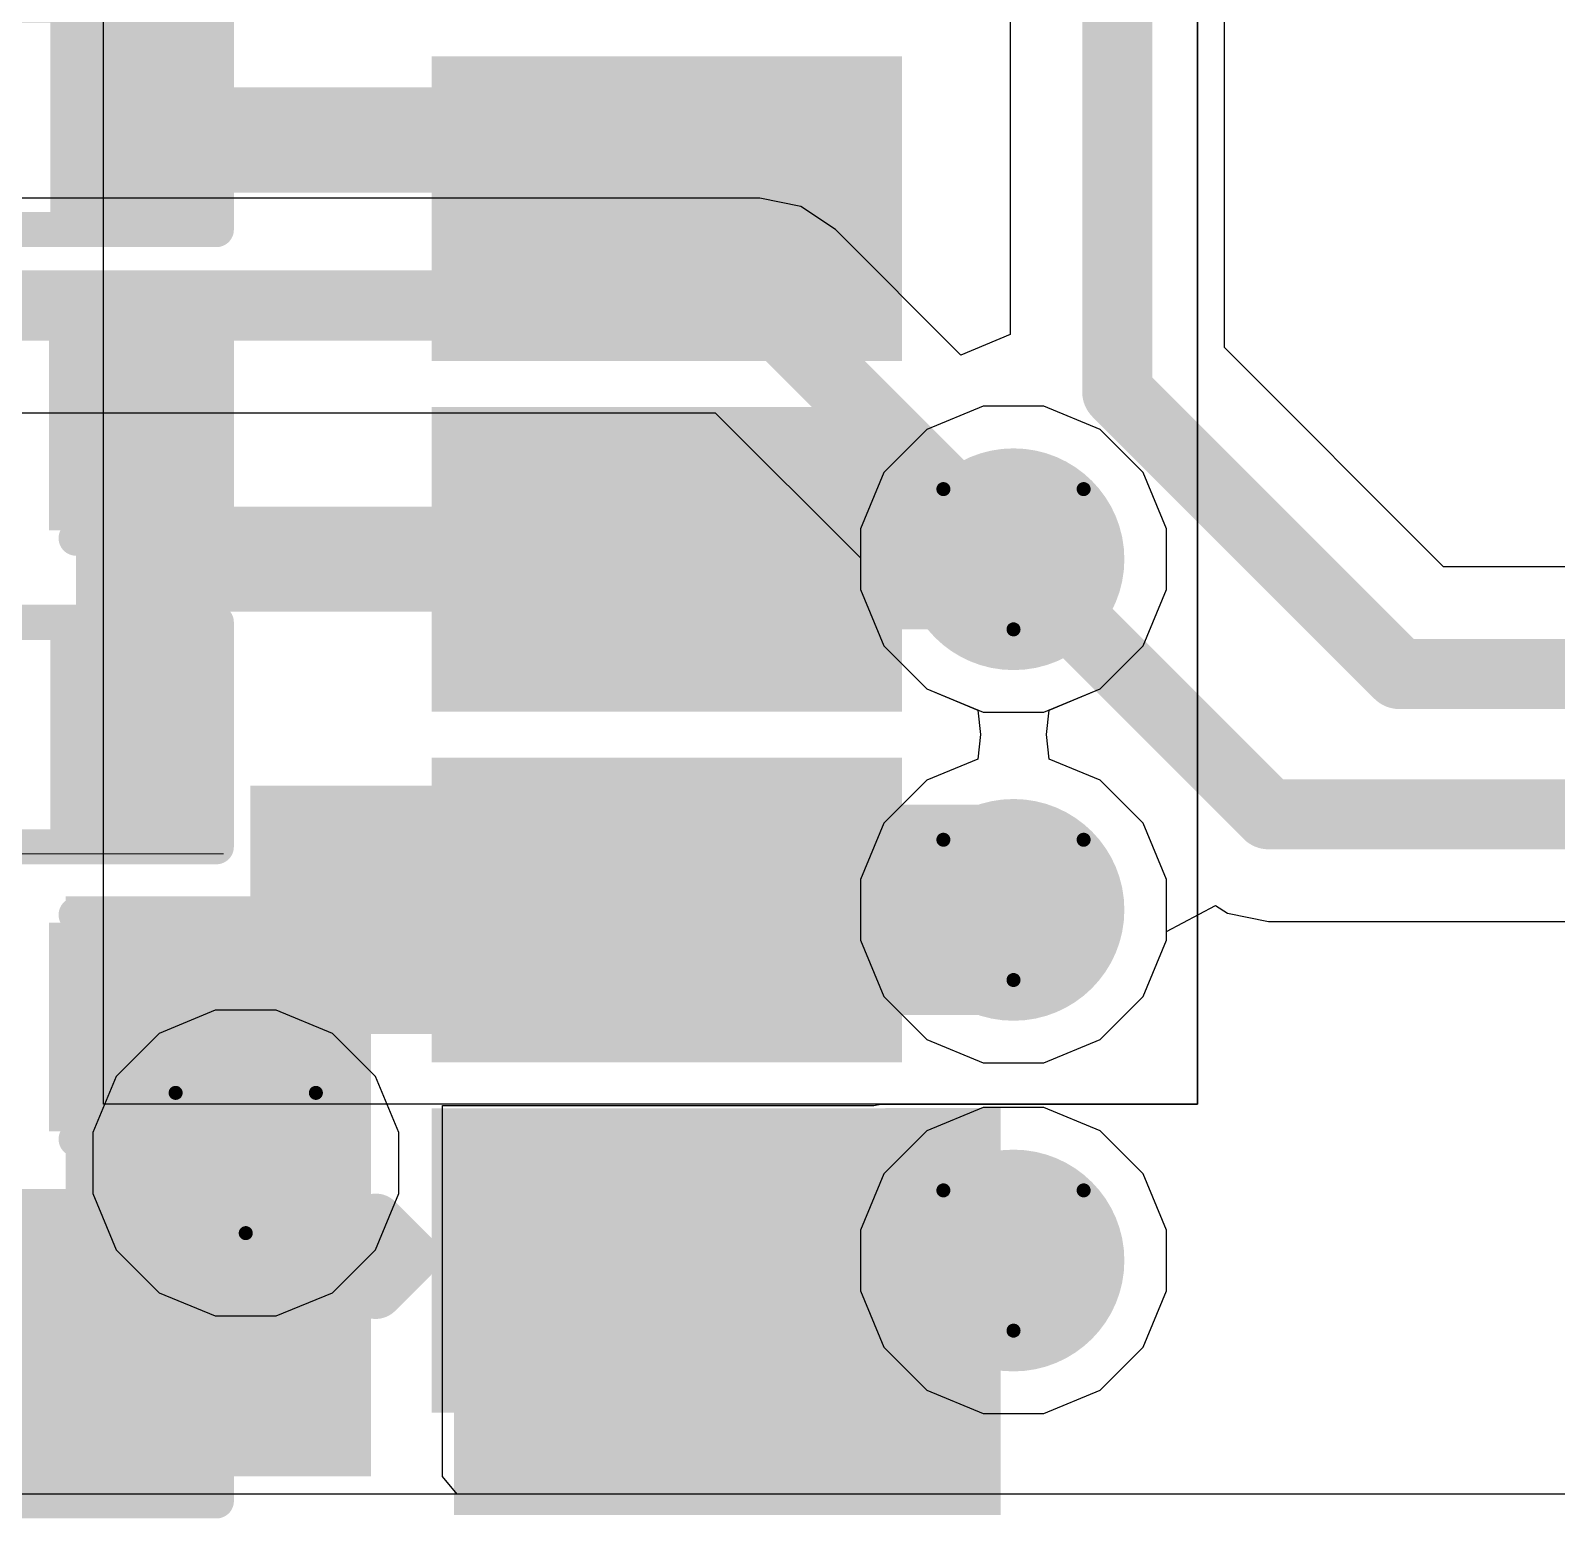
# Model space of a CAD drawing. Header units: inches. Extents: x -6 to 385, y -2 to 98.
# Drawn here: x 31.42 to 36.94, y 6.75 to 12.13 of the extents above; entities that cross this region are included whole.
import ezdxf

# ---------------------------------------------------------------- set-up
doc = ezdxf.new("R2010")
doc.units = ezdxf.units.IN
for name, color, linetype in [('Bottom Layer', 5, 'Continuous'), ('Bottom Overlay', 54, 'Continuous'), ('Bottom Paste', 16, 'Continuous'), ('Bottom Solder', 6, 'Continuous'), ('Drill Drawing', 1, 'Continuous'), ('Layer 1', 16, 'Continuous'), ('Layer 2', 76, 'Continuous'), ('Top Layer', 1, 'Continuous'), ('Top Solder', 216, 'Continuous'), ('Via Holes', 16, 'Continuous')]:
    doc.layers.add(name, color=color, linetype=linetype)

# ---------------------------------------------------------------- blocks, each defined once
blk = doc.blocks.new('38_SMD_M______B_9')
at = {"layer": 'Bottom Layer'}
for points in [[(-9.5, -4.62), (-8, -4.62), (-8, -5.52), (-9.5, -5.52)], [(-9.5, -5.89), (-8, -5.89), (-8, -6.79), (-9.5, -6.79)], [(-9.5, -7.16), (-8, -7.16), (-8, -8.06), (-9.5, -8.06)], [(-9.5, -8.43), (-8, -8.43), (-8, -9.33), (-9.5, -9.33)]]:
    blk.add_hatch(color=5, dxfattribs=at).paths.add_polyline_path(points)
at = {"layer": 'Bottom Overlay'}
for points in [[(-7.9586, -9.4056), (-7.5406, -9.4056), (-7.5406, -8.3276), (-7.9586, -8.3276)], [(-9.5206, -9.8016), (-7.5406, -9.8016), (-7.5406, -9.3616), (-9.5206, -9.3616)]]:
    blk.add_hatch(color=54, dxfattribs=at).paths.add_polyline_path(points)
at = {"layer": 'Bottom Paste'}
for points in [[(-9.5, -4.62), (-8, -4.62), (-8, -5.52), (-9.5, -5.52)], [(-9.5, -5.89), (-8, -5.89), (-8, -6.79), (-9.5, -6.79)], [(-9.5, -7.16), (-8, -7.16), (-8, -8.06), (-9.5, -8.06)], [(-9.5, -8.43), (-8, -8.43), (-8, -9.33), (-9.5, -9.33)]]:
    blk.add_hatch(color=16, dxfattribs=at).paths.add_polyline_path(points)
at = {"layer": 'Bottom Solder'}
for points in [[(-9.6016, -4.5184), (-7.8984, -4.5184), (-7.8984, -5.6216), (-9.6016, -5.6216)], [(-9.6016, -5.7884), (-7.8984, -5.7884), (-7.8984, -6.8916), (-9.6016, -6.8916)], [(-9.6016, -7.0584), (-7.8984, -7.0584), (-7.8984, -8.1616), (-9.6016, -8.1616)], [(-9.6016, -8.3284), (-7.8984, -8.3284), (-7.8984, -9.4316), (-9.6016, -9.4316)]]:
    blk.add_hatch(color=6, dxfattribs=at).paths.add_polyline_path(points)
at = {"layer": 'Bottom Overlay'}
for points in [[(-9.8044, -8.7376, 0.2, 0.2, 0), (-9.8044, -8.9916, 0.2, 0.2, 0)], [(-9.8044, -8.7376, 0.2, 0.2, 0), (-9.6774, -8.8646, 0.2, 0.2, 0)], [(-9.8044, -8.9916, 0.2, 0.2, 0), (-9.6774, -8.8646, 0.2, 0.2, 0)]]:
    blk.add_lwpolyline(points, format="xyseb", dxfattribs=at)
for points in [[(-9.8544, -8.7376, 0.1, 0.1, 1), (-9.7544, -8.7376, 0.1, 0.1, 1)], [(-9.8544, -8.7376, 0.1, 0.1, 1), (-9.7544, -8.7376, 0.1, 0.1, 1)], [(-9.7274, -8.8646, 0.1, 0.1, 1), (-9.6274, -8.8646, 0.1, 0.1, 1)], [(-9.7274, -8.8646, 0.1, 0.1, 1), (-9.6274, -8.8646, 0.1, 0.1, 1)], [(-9.8544, -8.9916, 0.1, 0.1, 1), (-9.7544, -8.9916, 0.1, 0.1, 1)], [(-9.8544, -8.9916, 0.1, 0.1, 1), (-9.7544, -8.9916, 0.1, 0.1, 1)]]:
    blk.add_lwpolyline(points, format="xyseb", close=True, dxfattribs=at)
blk = doc.blocks.new('R___0402_B_29')
at = {"layer": 'Bottom Layer'}
for points in [[(-0.2413, 0.3175), (-0.2413, -0.3175), (-0.6985, -0.3175), (-0.6985, 0.3175)], [(0.6985, 0.3175), (0.6985, -0.3175), (0.2413, -0.3175), (0.2413, 0.3175)]]:
    blk.add_hatch(color=5, dxfattribs=at).paths.add_polyline_path(points)
at = {"layer": 'Bottom Paste'}
for points in [[(-0.2413, 0.3175), (-0.2413, -0.3175), (-0.6985, -0.3175), (-0.6985, 0.3175)], [(0.6985, 0.3175), (0.6985, -0.3175), (0.2413, -0.3175), (0.2413, 0.3175)]]:
    blk.add_hatch(color=16, dxfattribs=at).paths.add_polyline_path(points)
at = {"layer": 'Bottom Solder'}
for points in [[(-0.1863, 0.3725), (-0.1863, -0.3725), (-0.7535, -0.3725), (-0.7535, 0.3725)], [(0.7535, 0.3725), (0.7535, -0.3725), (0.1863, -0.3725), (0.1863, 0.3725)]]:
    blk.add_hatch(color=6, dxfattribs=at).paths.add_polyline_path(points)
at = {"layer": 'Bottom Overlay'}
for points in [[(-0.7874, 0.4064, 0.127, 0.127, 0), (-0.7874, -0.4064, 0.127, 0.127, 0)], [(0.7874, 0.4064, 0.127, 0.127, 0), (-0.7874, 0.4064, 0.127, 0.127, 0)], [(0.7874, 0.4064, 0.127, 0.127, 0), (0.7874, -0.4064, 0.127, 0.127, 0)], [(0.8128, 0.4318, 0.00323, 0.00323, 0), (-0.8128, 0.4318, 0.00323, 0.00323, 0)], [(0.7874, -0.4064, 0.127, 0.127, 0), (-0.7874, -0.4064, 0.127, 0.127, 0)]]:
    blk.add_lwpolyline(points, format="xyseb", dxfattribs=at)
for points in [[(-0.8191, 0.4064, 0.0635, 0.0635, 1), (-0.7556, 0.4064, 0.0635, 0.0635, 1)], [(-0.8191, 0.4064, 0.0635, 0.0635, 1), (-0.7556, 0.4064, 0.0635, 0.0635, 1)], [(0.7556, 0.4064, 0.0635, 0.0635, 1), (0.8191, 0.4064, 0.0635, 0.0635, 1)], [(0.7556, 0.4064, 0.0635, 0.0635, 1), (0.8191, 0.4064, 0.0635, 0.0635, 1)], [(-0.8136, 0.4318, 0.00161, 0.00161, 1), (-0.812, 0.4318, 0.00161, 0.00161, 1)], [(0.812, 0.4318, 0.00161, 0.00161, 1), (0.8136, 0.4318, 0.00161, 0.00161, 1)], [(-0.8191, -0.4064, 0.0635, 0.0635, 1), (-0.7556, -0.4064, 0.0635, 0.0635, 1)], [(-0.8191, -0.4064, 0.0635, 0.0635, 1), (-0.7556, -0.4064, 0.0635, 0.0635, 1)], [(0.7556, -0.4064, 0.0635, 0.0635, 1), (0.8191, -0.4064, 0.0635, 0.0635, 1)], [(0.7556, -0.4064, 0.0635, 0.0635, 1), (0.8191, -0.4064, 0.0635, 0.0635, 1)]]:
    blk.add_lwpolyline(points, format="xyseb", close=True, dxfattribs=at)
blk = doc.blocks.new('R___0402_B_36')
at = {"layer": 'Bottom Layer'}
for points in [[(-0.2413, 0.3175), (-0.2413, -0.3175), (-0.6985, -0.3175), (-0.6985, 0.3175)], [(0.6985, 0.3175), (0.6985, -0.3175), (0.2413, -0.3175), (0.2413, 0.3175)]]:
    blk.add_hatch(color=5, dxfattribs=at).paths.add_polyline_path(points)
at = {"layer": 'Bottom Paste'}
for points in [[(-0.2413, 0.3175), (-0.2413, -0.3175), (-0.6985, -0.3175), (-0.6985, 0.3175)], [(0.6985, 0.3175), (0.6985, -0.3175), (0.2413, -0.3175), (0.2413, 0.3175)]]:
    blk.add_hatch(color=16, dxfattribs=at).paths.add_polyline_path(points)
at = {"layer": 'Bottom Solder'}
for points in [[(-0.1863, 0.3725), (-0.1863, -0.3725), (-0.7535, -0.3725), (-0.7535, 0.3725)], [(0.7535, 0.3725), (0.7535, -0.3725), (0.1863, -0.3725), (0.1863, 0.3725)]]:
    blk.add_hatch(color=6, dxfattribs=at).paths.add_polyline_path(points)
at = {"layer": 'Bottom Overlay'}
for points in [[(-0.7874, -0.4064, 0.127, 0.127, 0), (-0.7874, 0.4064, 0.127, 0.127, 0)], [(-0.7874, 0.4064, 0.127, 0.127, 0), (0.7874, 0.4064, 0.127, 0.127, 0)], [(0.7874, -0.4064, 0.127, 0.127, 0), (0.7874, 0.4064, 0.127, 0.127, 0)], [(-0.8128, 0.4318, 0.00323, 0.00323, 0), (0.8128, 0.4318, 0.00323, 0.00323, 0)], [(-0.7874, -0.4064, 0.127, 0.127, 0), (0.7874, -0.4064, 0.127, 0.127, 0)]]:
    blk.add_lwpolyline(points, format="xyseb", dxfattribs=at)
for points in [[(-0.8191, 0.4064, 0.0635, 0.0635, 1), (-0.7556, 0.4064, 0.0635, 0.0635, 1)], [(-0.8191, 0.4064, 0.0635, 0.0635, 1), (-0.7556, 0.4064, 0.0635, 0.0635, 1)], [(0.7556, 0.4064, 0.0635, 0.0635, 1), (0.8191, 0.4064, 0.0635, 0.0635, 1)], [(0.7556, 0.4064, 0.0635, 0.0635, 1), (0.8191, 0.4064, 0.0635, 0.0635, 1)], [(-0.8136, 0.4318, 0.00161, 0.00161, 1), (-0.812, 0.4318, 0.00161, 0.00161, 1)], [(0.812, 0.4318, 0.00161, 0.00161, 1), (0.8136, 0.4318, 0.00161, 0.00161, 1)], [(-0.8191, -0.4064, 0.0635, 0.0635, 1), (-0.7556, -0.4064, 0.0635, 0.0635, 1)], [(-0.8191, -0.4064, 0.0635, 0.0635, 1), (-0.7556, -0.4064, 0.0635, 0.0635, 1)], [(0.7556, -0.4064, 0.0635, 0.0635, 1), (0.8191, -0.4064, 0.0635, 0.0635, 1)], [(0.7556, -0.4064, 0.0635, 0.0635, 1), (0.8191, -0.4064, 0.0635, 0.0635, 1)]]:
    blk.add_lwpolyline(points, format="xyseb", close=True, dxfattribs=at)
blk = doc.blocks.new('C___0603_B_82')
at = {"layer": 'Bottom Layer'}
for points in [[(-1.143, -0.4445), (-1.143, 0.4445), (-0.381, 0.4445), (-0.381, -0.4445)], [(0.381, -0.4445), (0.381, 0.4445), (1.143, 0.4445), (1.143, -0.4445)]]:
    blk.add_hatch(color=5, dxfattribs=at).paths.add_polyline_path(points)
at = {"layer": 'Bottom Paste'}
for points in [[(-1.143, -0.4445), (-1.143, 0.4445), (-0.381, 0.4445), (-0.381, -0.4445)], [(0.381, -0.4445), (0.381, 0.4445), (1.143, 0.4445), (1.143, -0.4445)]]:
    blk.add_hatch(color=16, dxfattribs=at).paths.add_polyline_path(points)
at = {"layer": 'Bottom Solder'}
for points in [[(-1.203, -0.5045), (-1.203, 0.5045), (-0.321, 0.5045), (-0.321, -0.5045)], [(0.321, -0.5045), (0.321, 0.5045), (1.203, 0.5045), (1.203, -0.5045)]]:
    blk.add_hatch(color=6, dxfattribs=at).paths.add_polyline_path(points)
at = {"layer": 'Bottom Overlay'}
for points in [[(-1.2446, 0.5334, 0.127, 0.127, 0), (-0.4572, 0.5334, 0.127, 0.127, 0)], [(-1.2446, -0.5334, 0.127, 0.127, 0), (-1.2446, 0.5334, 0.127, 0.127, 0)], [(0.4572, 0.5334, 0.127, 0.127, 0), (1.2446, 0.5334, 0.127, 0.127, 0)], [(1.2446, -0.5334, 0.127, 0.127, 0), (1.2446, 0.5334, 0.127, 0.127, 0)], [(-1.2446, -0.5334, 0.127, 0.127, 0), (-0.4572, -0.5334, 0.127, 0.127, 0)], [(0.4572, -0.5334, 0.127, 0.127, 0), (1.2446, -0.5334, 0.127, 0.127, 0)]]:
    blk.add_lwpolyline(points, format="xyseb", dxfattribs=at)
for points in [[(-1.2764, 0.5334, 0.0635, 0.0635, 1), (-1.2128, 0.5334, 0.0635, 0.0635, 1)], [(-1.2764, 0.5334, 0.0635, 0.0635, 1), (-1.2128, 0.5334, 0.0635, 0.0635, 1)], [(-0.4889, 0.5334, 0.0635, 0.0635, 1), (-0.4254, 0.5334, 0.0635, 0.0635, 1)], [(0.4255, 0.5334, 0.0635, 0.0635, 1), (0.489, 0.5334, 0.0635, 0.0635, 1)], [(1.2128, 0.5334, 0.0635, 0.0635, 1), (1.2764, 0.5334, 0.0635, 0.0635, 1)], [(1.2128, 0.5334, 0.0635, 0.0635, 1), (1.2764, 0.5334, 0.0635, 0.0635, 1)], [(-1.2764, -0.5334, 0.0635, 0.0635, 1), (-1.2128, -0.5334, 0.0635, 0.0635, 1)], [(-1.2764, -0.5334, 0.0635, 0.0635, 1), (-1.2128, -0.5334, 0.0635, 0.0635, 1)], [(-0.4889, -0.5334, 0.0635, 0.0635, 1), (-0.4254, -0.5334, 0.0635, 0.0635, 1)], [(0.4255, -0.5334, 0.0635, 0.0635, 1), (0.489, -0.5334, 0.0635, 0.0635, 1)], [(1.2128, -0.5334, 0.0635, 0.0635, 1), (1.2764, -0.5334, 0.0635, 0.0635, 1)], [(1.2128, -0.5334, 0.0635, 0.0635, 1), (1.2764, -0.5334, 0.0635, 0.0635, 1)]]:
    blk.add_lwpolyline(points, format="xyseb", close=True, dxfattribs=at)
blk = doc.blocks.new('C___0402_B_83')
at = {"layer": 'Bottom Layer'}
for points in [[(-0.2413, 0.3175), (-0.2413, -0.3175), (-0.6985, -0.3175), (-0.6985, 0.3175)], [(0.6985, 0.3175), (0.6985, -0.3175), (0.2413, -0.3175), (0.2413, 0.3175)]]:
    blk.add_hatch(color=5, dxfattribs=at).paths.add_polyline_path(points)
at = {"layer": 'Bottom Paste'}
for points in [[(-0.2413, 0.3175), (-0.2413, -0.3175), (-0.6985, -0.3175), (-0.6985, 0.3175)], [(0.6985, 0.3175), (0.6985, -0.3175), (0.2413, -0.3175), (0.2413, 0.3175)]]:
    blk.add_hatch(color=16, dxfattribs=at).paths.add_polyline_path(points)
at = {"layer": 'Bottom Solder'}
for points in [[(-0.1813, 0.3775), (-0.1813, -0.3775), (-0.7585, -0.3775), (-0.7585, 0.3775)], [(0.7585, 0.3775), (0.7585, -0.3775), (0.1813, -0.3775), (0.1813, 0.3775)]]:
    blk.add_hatch(color=6, dxfattribs=at).paths.add_polyline_path(points)
at = {"layer": 'Bottom Overlay'}
for points in [[(-0.7874, -0.4064, 0.127, 0.127, 0), (-0.7874, 0.4064, 0.127, 0.127, 0)], [(-0.7874, 0.4064, 0.127, 0.127, 0), (-0.2794, 0.4064, 0.127, 0.127, 0)], [(0.2794, 0.4064, 0.127, 0.127, 0), (0.7874, 0.4064, 0.127, 0.127, 0)], [(0.7874, -0.4064, 0.127, 0.127, 0), (0.7874, 0.4064, 0.127, 0.127, 0)], [(-0.7874, -0.4064, 0.127, 0.127, 0), (-0.2794, -0.4064, 0.127, 0.127, 0)], [(0.2794, -0.4064, 0.127, 0.127, 0), (0.7874, -0.4064, 0.127, 0.127, 0)]]:
    blk.add_lwpolyline(points, format="xyseb", dxfattribs=at)
for points in [[(-0.8191, 0.4064, 0.0635, 0.0635, 1), (-0.7556, 0.4064, 0.0635, 0.0635, 1)], [(-0.8191, 0.4064, 0.0635, 0.0635, 1), (-0.7556, 0.4064, 0.0635, 0.0635, 1)], [(-0.3111, 0.4064, 0.0635, 0.0635, 1), (-0.2477, 0.4064, 0.0635, 0.0635, 1)], [(0.2477, 0.4064, 0.0635, 0.0635, 1), (0.3111, 0.4064, 0.0635, 0.0635, 1)], [(0.7556, 0.4064, 0.0635, 0.0635, 1), (0.8191, 0.4064, 0.0635, 0.0635, 1)], [(0.7556, 0.4064, 0.0635, 0.0635, 1), (0.8191, 0.4064, 0.0635, 0.0635, 1)], [(-0.8192, -0.4064, 0.0635, 0.0635, 1), (-0.7557, -0.4064, 0.0635, 0.0635, 1)], [(-0.8192, -0.4064, 0.0635, 0.0635, 1), (-0.7557, -0.4064, 0.0635, 0.0635, 1)], [(-0.3111, -0.4064, 0.0635, 0.0635, 1), (-0.2477, -0.4064, 0.0635, 0.0635, 1)], [(0.2477, -0.4064, 0.0635, 0.0635, 1), (0.3112, -0.4064, 0.0635, 0.0635, 1)], [(0.7556, -0.4064, 0.0635, 0.0635, 1), (0.8191, -0.4064, 0.0635, 0.0635, 1)], [(0.7556, -0.4064, 0.0635, 0.0635, 1), (0.8191, -0.4064, 0.0635, 0.0635, 1)]]:
    blk.add_lwpolyline(points, format="xyseb", close=True, dxfattribs=at)
blk = doc.blocks.new('C___0402_B_84')
at = {"layer": 'Bottom Layer'}
for points in [[(-0.2413, 0.3175), (-0.2413, -0.3175), (-0.6985, -0.3175), (-0.6985, 0.3175)], [(0.6985, 0.3175), (0.6985, -0.3175), (0.2413, -0.3175), (0.2413, 0.3175)]]:
    blk.add_hatch(color=5, dxfattribs=at).paths.add_polyline_path(points)
at = {"layer": 'Bottom Paste'}
for points in [[(-0.2413, 0.3175), (-0.2413, -0.3175), (-0.6985, -0.3175), (-0.6985, 0.3175)], [(0.6985, 0.3175), (0.6985, -0.3175), (0.2413, -0.3175), (0.2413, 0.3175)]]:
    blk.add_hatch(color=16, dxfattribs=at).paths.add_polyline_path(points)
at = {"layer": 'Bottom Solder'}
for points in [[(-0.1813, 0.3775), (-0.1813, -0.3775), (-0.7585, -0.3775), (-0.7585, 0.3775)], [(0.7585, 0.3775), (0.7585, -0.3775), (0.1813, -0.3775), (0.1813, 0.3775)]]:
    blk.add_hatch(color=6, dxfattribs=at).paths.add_polyline_path(points)
at = {"layer": 'Bottom Overlay'}
for points in [[(-0.7874, 0.4064, 0.127, 0.127, 0), (-0.7874, -0.4064, 0.127, 0.127, 0)], [(-0.2794, 0.4064, 0.127, 0.127, 0), (-0.7874, 0.4064, 0.127, 0.127, 0)], [(0.7874, 0.4064, 0.127, 0.127, 0), (0.2794, 0.4064, 0.127, 0.127, 0)], [(0.7874, 0.4064, 0.127, 0.127, 0), (0.7874, -0.4064, 0.127, 0.127, 0)], [(-0.2794, -0.4064, 0.127, 0.127, 0), (-0.7874, -0.4064, 0.127, 0.127, 0)], [(0.7874, -0.4064, 0.127, 0.127, 0), (0.2794, -0.4064, 0.127, 0.127, 0)]]:
    blk.add_lwpolyline(points, format="xyseb", dxfattribs=at)
for points in [[(-0.8191, 0.4064, 0.0635, 0.0635, 1), (-0.7556, 0.4064, 0.0635, 0.0635, 1)], [(-0.8191, 0.4064, 0.0635, 0.0635, 1), (-0.7556, 0.4064, 0.0635, 0.0635, 1)], [(-0.3112, 0.4064, 0.0635, 0.0635, 1), (-0.2477, 0.4064, 0.0635, 0.0635, 1)], [(0.2477, 0.4064, 0.0635, 0.0635, 1), (0.3111, 0.4064, 0.0635, 0.0635, 1)], [(0.7557, 0.4064, 0.0635, 0.0635, 1), (0.8192, 0.4064, 0.0635, 0.0635, 1)], [(0.7557, 0.4064, 0.0635, 0.0635, 1), (0.8192, 0.4064, 0.0635, 0.0635, 1)], [(-0.8191, -0.4064, 0.0635, 0.0635, 1), (-0.7556, -0.4064, 0.0635, 0.0635, 1)], [(-0.8191, -0.4064, 0.0635, 0.0635, 1), (-0.7556, -0.4064, 0.0635, 0.0635, 1)], [(-0.3111, -0.4064, 0.0635, 0.0635, 1), (-0.2477, -0.4064, 0.0635, 0.0635, 1)], [(0.2477, -0.4064, 0.0635, 0.0635, 1), (0.3111, -0.4064, 0.0635, 0.0635, 1)], [(0.7556, -0.4064, 0.0635, 0.0635, 1), (0.8191, -0.4064, 0.0635, 0.0635, 1)], [(0.7556, -0.4064, 0.0635, 0.0635, 1), (0.8191, -0.4064, 0.0635, 0.0635, 1)]]:
    blk.add_lwpolyline(points, format="xyseb", close=True, dxfattribs=at)

msp = doc.modelspace()

# ---------------------------------------------------------------- hatches: boundary and pattern name
at = {"layer": 'Bottom Layer'}
h = msp.add_hatch(color=5, dxfattribs=at)
edge = h.paths.add_edge_path()
edge.add_arc((34.9758, 10.22), 0.3, 0, 360)
for points in [[(32.2111, 8.5), (34.47, 8.5), (34.47, 9.4), (32.2111, 9.4)], [(31.5423, 8.5), (34.47, 8.5), (34.47, 8.9994), (31.5423, 8.9994)], [(31.5423, 6.8981), (32.6491, 6.8981), (32.6491, 8.9994), (31.5423, 8.9994)]]:
    msp.add_hatch(color=5, dxfattribs=at).paths.add_polyline_path(points)
h = msp.add_hatch(color=5, dxfattribs=at)
edge = h.paths.add_edge_path()
edge.add_arc((34.9758, 8.95), 0.3, 0, 360)
h = msp.add_hatch(color=5, dxfattribs=at)
edge = h.paths.add_edge_path()
edge.add_arc((32.1949, 8.0332), 0.3, 0, 360)
h = msp.add_hatch(color=5, dxfattribs=at)
edge = h.paths.add_edge_path()
edge.add_arc((34.9758, 7.68), 0.3, 0, 360)
at = {"layer": 'Bottom Solder'}
h = msp.add_hatch(color=6, dxfattribs=at)
edge = h.paths.add_edge_path()
edge.add_arc((34.9758, 10.22), 0.4016, 0, 360)
h = msp.add_hatch(color=6, dxfattribs=at)
edge = h.paths.add_edge_path()
edge.add_arc((34.9758, 8.95), 0.4016, 0, 360)
h = msp.add_hatch(color=6, dxfattribs=at)
edge = h.paths.add_edge_path()
edge.add_arc((32.1949, 8.0332), 0.4016, 0, 360)
h = msp.add_hatch(color=6, dxfattribs=at)
edge = h.paths.add_edge_path()
edge.add_arc((34.9758, 7.68), 0.4016, 0, 360)
at = {"layer": 'Layer 1'}
h = msp.add_hatch(color=16, dxfattribs=at)
edge = h.paths.add_edge_path()
edge.add_arc((34.9758, 10.22), 0.3, 0, 360)
h = msp.add_hatch(color=16, dxfattribs=at)
edge = h.paths.add_edge_path()
edge.add_arc((34.9758, 8.95), 0.3, 0, 360)
h = msp.add_hatch(color=16, dxfattribs=at)
edge = h.paths.add_edge_path()
edge.add_arc((32.1949, 8.0332), 0.3, 0, 360)
h = msp.add_hatch(color=16, dxfattribs=at)
edge = h.paths.add_edge_path()
edge.add_arc((34.9758, 7.68), 0.3, 0, 360)
at = {"layer": 'Layer 2'}
h = msp.add_hatch(color=76, dxfattribs=at)
edge = h.paths.add_edge_path()
edge.add_arc((34.9758, 10.22), 0.3, 0, 360)
h = msp.add_hatch(color=76, dxfattribs=at)
edge = h.paths.add_edge_path()
edge.add_arc((34.9758, 8.95), 0.3, 0, 360)
h = msp.add_hatch(color=76, dxfattribs=at)
edge = h.paths.add_edge_path()
edge.add_arc((32.1949, 8.0332), 0.3, 0, 360)
h = msp.add_hatch(color=76, dxfattribs=at)
edge = h.paths.add_edge_path()
edge.add_arc((34.9758, 7.68), 0.3, 0, 360)
at = {"layer": 'Top Layer'}
h = msp.add_hatch(color=1, dxfattribs=at)
edge = h.paths.add_edge_path()
edge.add_arc((34.9758, 10.22), 0.3, 0, 360)
h = msp.add_hatch(color=1, dxfattribs=at)
edge = h.paths.add_edge_path()
edge.add_arc((34.9758, 8.95), 0.3, 0, 360)
h = msp.add_hatch(color=1, dxfattribs=at)
edge = h.paths.add_edge_path()
edge.add_arc((32.1949, 8.0332), 0.3, 0, 360)
h = msp.add_hatch(color=1, dxfattribs=at)
edge = h.paths.add_edge_path()
edge.add_arc((34.9758, 7.68), 0.3, 0, 360)
at = {"layer": 'Top Solder'}
h = msp.add_hatch(color=216, dxfattribs=at)
edge = h.paths.add_edge_path()
edge.add_arc((34.9758, 10.22), 0.4016, 0, 360)
h = msp.add_hatch(color=216, dxfattribs=at)
edge = h.paths.add_edge_path()
edge.add_arc((34.9758, 8.95), 0.4016, 0, 360)
h = msp.add_hatch(color=216, dxfattribs=at)
edge = h.paths.add_edge_path()
edge.add_arc((32.1949, 8.0332), 0.4016, 0, 360)
h = msp.add_hatch(color=216, dxfattribs=at)
edge = h.paths.add_edge_path()
edge.add_arc((34.9758, 7.68), 0.4016, 0, 360)
at = {"layer": 'Via Holes'}
h = msp.add_hatch(color=7, dxfattribs=at)
edge = h.paths.add_edge_path()
edge.add_arc((34.9758, 10.22), 0.15, 0, 360)
h = msp.add_hatch(color=7, dxfattribs=at)
edge = h.paths.add_edge_path()
edge.add_arc((34.9758, 8.95), 0.15, 0, 360)
h = msp.add_hatch(color=7, dxfattribs=at)
edge = h.paths.add_edge_path()
edge.add_arc((32.1949, 8.0332), 0.15, 0, 360)
h = msp.add_hatch(color=7, dxfattribs=at)
edge = h.paths.add_edge_path()
edge.add_arc((34.9758, 7.68), 0.15, 0, 360)

# ---------------------------------------------------------------- linework, layer by layer
at = {"layer": 'Bottom Layer'}
for p, q in [((31.6792, 8.246), (31.6792, 26.9748)), ((35.642, 26.9748), (35.642, 8.246)), ((35.642, 8.246), (35.642, 14.8206)), ((35.642, 8.246), (31.6792, 8.246)), ((32.9081, 6.8981), (32.9081, 8.241)), ((32.9081, 8.241), (34.47, 8.241)), ((34.47, 8.241), (34.495, 8.246)), ((34.495, 8.246), (35.642, 8.246)), ((32.9608, 6.8339), (32.9081, 6.8981)), ((61.561, 6.8339), (32.9608, 6.8339))]:
    msp.add_line(p, q, dxfattribs=at)
for points in [[(31.7709, 11.7821, 0.381, 0.381, 0), (31.7709, 11.871, 0.381, 0.381, 0)], [(31.7709, 11.7821, 0.381, 0.381, 0), (31.8149, 11.7381, 0.381, 0.381, 0)], [(31.8149, 11.7381, 0.381, 0.381, 0), (33.4719, 11.7381, 0.381, 0.381, 0)], [(33.4719, 11.7381, 0.381, 0.381, 0), (33.72, 11.49, 0.381, 0.381, 0)], [(31.7709, 10.22, 0.381, 0.381, 0), (31.7709, 10.7026, 0.381, 0.381, 0)], [(33.7508, 10.1892, 0.508, 0.508, 0), (33.7816, 10.22, 0.508, 0.508, 0)], [(33.7816, 10.22, 0.508, 0.508, 0), (34.9333, 10.22, 0.508, 0.508, 0)], [(34.9333, 10.22, 0.508, 0.508, 0), (34.9457, 10.2076, 0.508, 0.508, 0)], [(34.9457, 10.19, 0.508, 0.508, 0), (34.9457, 10.2076, 0.508, 0.508, 0)], [(31.7709, 10.22, 0.381, 0.381, 0), (33.72, 10.22, 0.381, 0.381, 0)], [(31.7709, 9.585, 0.381, 0.381, 0), (31.7709, 10.22, 0.381, 0.381, 0)], [(33.72, 8.95, 0.762, 0.762, 0), (34.9758, 8.95, 0.762, 0.762, 0)], [(33.4737, 8.7037, 0.381, 0.381, 0), (33.72, 8.95, 0.381, 0.381, 0)], [(31.9812, 8.6527, 0.381, 0.381, 0), (32.0322, 8.7037, 0.381, 0.381, 0)], [(32.0322, 8.7037, 0.381, 0.381, 0), (33.4737, 8.7037, 0.381, 0.381, 0)], [(31.7709, 8.6146, 0.381, 0.381, 0), (31.809, 8.6527, 0.381, 0.381, 0)], [(31.7709, 8.5257, 0.381, 0.381, 0), (31.7709, 8.6146, 0.381, 0.381, 0)], [(31.809, 8.6527, 0.381, 0.381, 0), (31.9812, 8.6527, 0.381, 0.381, 0)], [(33.72, 7.68, 0.762, 0.762, 0), (34.9758, 7.68, 0.762, 0.762, 0)]]:
    msp.add_lwpolyline(points, format="xyseb", dxfattribs=at)
for points in [[(31.6756, 11.871, 0.1905, 0.1905, 1), (31.8661, 11.871, 0.1905, 0.1905, 1)], [(31.6756, 11.7821, 0.1905, 0.1905, 1), (31.8661, 11.7821, 0.1905, 0.1905, 1)], [(31.6756, 11.7821, 0.1905, 0.1905, 1), (31.8661, 11.7821, 0.1905, 0.1905, 1)], [(31.7196, 11.7381, 0.1905, 0.1905, 1), (31.9101, 11.7381, 0.1905, 0.1905, 1)], [(31.7196, 11.7381, 0.1905, 0.1905, 1), (31.9101, 11.7381, 0.1905, 0.1905, 1)], [(33.3766, 11.7381, 0.1905, 0.1905, 1), (33.5671, 11.7381, 0.1905, 0.1905, 1)], [(33.3766, 11.7381, 0.1905, 0.1905, 1), (33.5671, 11.7381, 0.1905, 0.1905, 1)], [(33.6248, 11.49, 0.1905, 0.1905, 1), (33.8153, 11.49, 0.1905, 0.1905, 1)], [(31.6756, 10.7026, 0.1905, 0.1905, 1), (31.8661, 10.7026, 0.1905, 0.1905, 1)], [(33.6546, 10.22, 0.254, 0.254, 1), (33.9086, 10.22, 0.254, 0.254, 1)], [(33.6546, 10.22, 0.254, 0.254, 1), (33.9086, 10.22, 0.254, 0.254, 1)], [(34.8063, 10.22, 0.254, 0.254, 1), (35.0603, 10.22, 0.254, 0.254, 1)], [(34.8063, 10.22, 0.254, 0.254, 1), (35.0603, 10.22, 0.254, 0.254, 1)], [(34.8187, 10.2076, 0.254, 0.254, 1), (35.0727, 10.2076, 0.254, 0.254, 1)], [(34.8187, 10.2076, 0.254, 0.254, 1), (35.0727, 10.2076, 0.254, 0.254, 1)], [(31.6756, 10.22, 0.1905, 0.1905, 1), (31.8661, 10.22, 0.1905, 0.1905, 1)], [(31.6756, 10.22, 0.1905, 0.1905, 1), (31.8661, 10.22, 0.1905, 0.1905, 1)], [(31.6756, 10.22, 0.1905, 0.1905, 1), (31.8661, 10.22, 0.1905, 0.1905, 1)], [(33.6238, 10.1892, 0.254, 0.254, 1), (33.8778, 10.1892, 0.254, 0.254, 1)], [(33.6247, 10.22, 0.1905, 0.1905, 1), (33.8152, 10.22, 0.1905, 0.1905, 1)], [(34.8187, 10.19, 0.254, 0.254, 1), (35.0727, 10.19, 0.254, 0.254, 1)], [(31.6756, 9.585, 0.1905, 0.1905, 1), (31.8661, 9.585, 0.1905, 0.1905, 1)], [(33.5295, 8.95, 0.381, 0.381, 1), (33.9105, 8.95, 0.381, 0.381, 1)], [(34.7853, 8.95, 0.381, 0.381, 1), (35.1663, 8.95, 0.381, 0.381, 1)], [(33.6247, 8.95, 0.1905, 0.1905, 1), (33.8152, 8.95, 0.1905, 0.1905, 1)], [(31.9369, 8.7037, 0.1905, 0.1905, 1), (32.1274, 8.7037, 0.1905, 0.1905, 1)], [(31.9369, 8.7037, 0.1905, 0.1905, 1), (32.1274, 8.7037, 0.1905, 0.1905, 1)], [(33.3784, 8.7037, 0.1905, 0.1905, 1), (33.5689, 8.7037, 0.1905, 0.1905, 1)], [(33.3784, 8.7037, 0.1905, 0.1905, 1), (33.5689, 8.7037, 0.1905, 0.1905, 1)], [(31.6756, 8.6146, 0.1905, 0.1905, 1), (31.8661, 8.6146, 0.1905, 0.1905, 1)], [(31.6756, 8.6146, 0.1905, 0.1905, 1), (31.8661, 8.6146, 0.1905, 0.1905, 1)], [(31.7137, 8.6527, 0.1905, 0.1905, 1), (31.9042, 8.6527, 0.1905, 0.1905, 1)], [(31.7137, 8.6527, 0.1905, 0.1905, 1), (31.9042, 8.6527, 0.1905, 0.1905, 1)], [(31.8859, 8.6527, 0.1905, 0.1905, 1), (32.0764, 8.6527, 0.1905, 0.1905, 1)], [(31.8859, 8.6527, 0.1905, 0.1905, 1), (32.0764, 8.6527, 0.1905, 0.1905, 1)], [(31.6756, 8.5257, 0.1905, 0.1905, 1), (31.8661, 8.5257, 0.1905, 0.1905, 1)], [(33.5295, 7.68, 0.381, 0.381, 1), (33.9105, 7.68, 0.381, 0.381, 1)], [(34.7853, 7.68, 0.381, 0.381, 1), (35.1663, 7.68, 0.381, 0.381, 1)]]:
    msp.add_lwpolyline(points, format="xyseb", close=True, dxfattribs=at)
at = {"layer": 'Drill Drawing'}
for points in [[(34.7218, 10.474, 0.0508, 0.0508, 0), (35.2298, 10.474, 0.0508, 0.0508, 0)], [(34.7218, 10.474, 0.0508, 0.0508, 0), (34.9758, 9.966, 0.0508, 0.0508, 0)], [(34.9758, 9.966, 0.0508, 0.0508, 0), (35.2298, 10.474, 0.0508, 0.0508, 0)], [(34.7218, 9.204, 0.0508, 0.0508, 0), (35.2298, 9.204, 0.0508, 0.0508, 0)], [(34.7218, 9.204, 0.0508, 0.0508, 0), (34.9758, 8.696, 0.0508, 0.0508, 0)], [(34.9758, 8.696, 0.0508, 0.0508, 0), (35.2298, 9.204, 0.0508, 0.0508, 0)], [(31.9409, 8.2872, 0.0508, 0.0508, 0), (32.4489, 8.2872, 0.0508, 0.0508, 0)], [(31.9409, 8.2872, 0.0508, 0.0508, 0), (32.1949, 7.7792, 0.0508, 0.0508, 0)], [(32.1949, 7.7792, 0.0508, 0.0508, 0), (32.4489, 8.2872, 0.0508, 0.0508, 0)], [(34.7218, 7.934, 0.0508, 0.0508, 0), (35.2298, 7.934, 0.0508, 0.0508, 0)], [(34.7218, 7.934, 0.0508, 0.0508, 0), (34.9758, 7.426, 0.0508, 0.0508, 0)], [(34.9758, 7.426, 0.0508, 0.0508, 0), (35.2298, 7.934, 0.0508, 0.0508, 0)]]:
    msp.add_lwpolyline(points, format="xyseb", dxfattribs=at)
for points in [[(34.7091, 10.474, 0.0254, 0.0254, 1), (34.7345, 10.474, 0.0254, 0.0254, 1)], [(34.7091, 10.474, 0.0254, 0.0254, 1), (34.7345, 10.474, 0.0254, 0.0254, 1)], [(35.2171, 10.474, 0.0254, 0.0254, 1), (35.2425, 10.474, 0.0254, 0.0254, 1)], [(35.2171, 10.474, 0.0254, 0.0254, 1), (35.2425, 10.474, 0.0254, 0.0254, 1)], [(34.9631, 9.966, 0.0254, 0.0254, 1), (34.9885, 9.966, 0.0254, 0.0254, 1)], [(34.9631, 9.966, 0.0254, 0.0254, 1), (34.9885, 9.966, 0.0254, 0.0254, 1)], [(34.7091, 9.204, 0.0254, 0.0254, 1), (34.7345, 9.204, 0.0254, 0.0254, 1)], [(34.7091, 9.204, 0.0254, 0.0254, 1), (34.7345, 9.204, 0.0254, 0.0254, 1)], [(35.2171, 9.204, 0.0254, 0.0254, 1), (35.2425, 9.204, 0.0254, 0.0254, 1)], [(35.2171, 9.204, 0.0254, 0.0254, 1), (35.2425, 9.204, 0.0254, 0.0254, 1)], [(34.9631, 8.696, 0.0254, 0.0254, 1), (34.9885, 8.696, 0.0254, 0.0254, 1)], [(34.9631, 8.696, 0.0254, 0.0254, 1), (34.9885, 8.696, 0.0254, 0.0254, 1)], [(31.9282, 8.2872, 0.0254, 0.0254, 1), (31.9536, 8.2872, 0.0254, 0.0254, 1)], [(31.9282, 8.2872, 0.0254, 0.0254, 1), (31.9536, 8.2872, 0.0254, 0.0254, 1)], [(32.4362, 8.2872, 0.0254, 0.0254, 1), (32.4616, 8.2872, 0.0254, 0.0254, 1)], [(32.4362, 8.2872, 0.0254, 0.0254, 1), (32.4616, 8.2872, 0.0254, 0.0254, 1)], [(34.7091, 7.934, 0.0254, 0.0254, 1), (34.7345, 7.934, 0.0254, 0.0254, 1)], [(34.7091, 7.934, 0.0254, 0.0254, 1), (34.7345, 7.934, 0.0254, 0.0254, 1)], [(35.2171, 7.934, 0.0254, 0.0254, 1), (35.2425, 7.934, 0.0254, 0.0254, 1)], [(35.2171, 7.934, 0.0254, 0.0254, 1), (35.2425, 7.934, 0.0254, 0.0254, 1)], [(32.1822, 7.7792, 0.0254, 0.0254, 1), (32.2076, 7.7792, 0.0254, 0.0254, 1)], [(32.1822, 7.7792, 0.0254, 0.0254, 1), (32.2076, 7.7792, 0.0254, 0.0254, 1)], [(34.9631, 7.426, 0.0254, 0.0254, 1), (34.9885, 7.426, 0.0254, 0.0254, 1)], [(34.9631, 7.426, 0.0254, 0.0254, 1), (34.9885, 7.426, 0.0254, 0.0254, 1)]]:
    msp.add_lwpolyline(points, format="xyseb", close=True, dxfattribs=at)
at = {"layer": 'Layer 1'}
for p, q in [((34.8656, 10.774), (34.662, 10.6897)), ((35.086, 10.774), (34.8656, 10.774)), ((35.2896, 10.6897), (35.086, 10.774)), ((34.662, 10.6897), (34.5061, 10.5338)), ((35.4455, 10.5338), (35.2896, 10.6897)), ((34.5061, 10.5338), (34.4218, 10.3302)), ((35.5298, 10.3302), (35.4455, 10.5338)), ((34.4218, 10.3302), (34.4218, 10.1098)), ((35.5298, 10.1098), (35.5298, 10.3302)), ((34.4218, 10.1098), (34.5061, 9.9062)), ((35.4455, 9.9062), (35.5298, 10.1098)), ((34.5061, 9.9062), (34.662, 9.7503)), ((35.2896, 9.7503), (35.4455, 9.9062)), ((34.662, 9.7503), (34.8465, 9.6739)), ((35.1051, 9.6739), (35.2896, 9.7503)), ((34.8465, 9.6739), (34.8565, 9.585)), ((35.0951, 9.585), (35.1051, 9.6739)), ((34.8565, 9.585), (34.8465, 9.4961)), ((35.1051, 9.4961), (35.0951, 9.585)), ((34.8465, 9.4961), (34.662, 9.4197)), ((35.2896, 9.4197), (35.1051, 9.4961)), ((34.662, 9.4197), (34.5061, 9.2638)), ((35.4455, 9.2638), (35.2896, 9.4197)), ((34.5061, 9.2638), (34.4218, 9.0602)), ((35.5298, 9.0602), (35.4455, 9.2638)), ((34.4218, 9.0602), (34.4218, 8.8398)), ((35.5298, 8.8398), (35.5298, 9.0602)), ((34.4218, 8.8398), (34.5061, 8.6362)), ((35.4455, 8.6362), (35.5298, 8.8398)), ((34.5061, 8.6362), (34.662, 8.4803)), ((35.2896, 8.4803), (35.4455, 8.6362)), ((32.0847, 8.5872), (31.881, 8.5028)), ((32.3051, 8.5872), (32.0847, 8.5872)), ((32.5087, 8.5028), (32.3051, 8.5872)), ((31.881, 8.5028), (31.7252, 8.347)), ((32.6645, 8.347), (32.5087, 8.5028)), ((34.662, 8.4803), (34.8656, 8.396)), ((35.086, 8.396), (35.2896, 8.4803)), ((31.7252, 8.347), (31.6409, 8.1434)), ((32.7489, 8.1434), (32.6645, 8.347)), ((34.8656, 8.396), (35.086, 8.396)), ((31.6409, 8.1434), (31.6409, 7.923)), ((32.7489, 7.923), (32.7489, 8.1434)), ((31.6409, 7.923), (31.7252, 7.7193)), ((32.6645, 7.7193), (32.7489, 7.923)), ((31.7252, 7.7193), (31.881, 7.5635)), ((32.5087, 7.5635), (32.6645, 7.7193)), ((31.881, 7.5635), (32.0847, 7.4792)), ((32.3051, 7.4792), (32.5087, 7.5635)), ((32.0847, 7.4792), (32.3051, 7.4792)), ((61.561, 6.8339), (23.3744, 6.8339))]:
    msp.add_line(p, q, dxfattribs=at)
at = {"layer": 'Layer 2'}
for p, q in [((34.8656, 10.774), (34.662, 10.6897)), ((35.086, 10.774), (34.8656, 10.774)), ((35.2896, 10.6897), (35.086, 10.774)), ((34.662, 10.6897), (34.5061, 10.5338)), ((35.4455, 10.5338), (35.2896, 10.6897)), ((34.5061, 10.5338), (34.4218, 10.3302)), ((35.5298, 10.3302), (35.4455, 10.5338)), ((34.4218, 10.3302), (34.4218, 10.1098)), ((35.5298, 10.1098), (35.5298, 10.3302)), ((34.4218, 10.1098), (34.5061, 9.9062)), ((35.4455, 9.9062), (35.5298, 10.1098)), ((34.5061, 9.9062), (34.662, 9.7503)), ((35.2896, 9.7503), (35.4455, 9.9062)), ((34.662, 9.7503), (34.8656, 9.666)), ((35.086, 9.666), (35.2896, 9.7503)), ((34.8656, 9.666), (35.086, 9.666)), ((34.8656, 8.234), (34.662, 8.1497)), ((35.086, 8.234), (34.8656, 8.234)), ((35.2896, 8.1497), (35.086, 8.234)), ((34.662, 8.1497), (34.5061, 7.9938)), ((35.4455, 7.9938), (35.2896, 8.1497)), ((34.5061, 7.9938), (34.4218, 7.7902)), ((35.5298, 7.7902), (35.4455, 7.9938)), ((34.4218, 7.7902), (34.4218, 7.5698)), ((35.5298, 7.5698), (35.5298, 7.7902)), ((34.4218, 7.5698), (34.5061, 7.3662)), ((35.4455, 7.3662), (35.5298, 7.5698)), ((34.5061, 7.3662), (34.662, 7.2103)), ((35.2896, 7.2103), (35.4455, 7.3662)), ((34.662, 7.2103), (34.8656, 7.126)), ((35.086, 7.126), (35.2896, 7.2103)), ((34.8656, 7.126), (35.086, 7.126)), ((61.561, 6.8339), (29.7756, 6.8339))]:
    msp.add_line(p, q, dxfattribs=at)
at = {"layer": 'Top Layer'}
for p, q in [((34.9632, 14.905), (34.9632, 11.0334)), ((35.7402, 10.9864), (35.7402, 14.905)), ((34.0566, 11.5277), (30.9602, 11.5277)), ((34.2053, 11.4981), (34.0566, 11.5277)), ((34.3313, 11.4139), (34.2053, 11.4981)), ((34.7854, 10.9597), (34.3313, 11.4139)), ((34.9632, 11.0334), (34.7854, 10.9597)), ((36.5337, 10.1929), (35.7402, 10.9864)), ((29.507, 10.7507), (33.8957, 10.7507)), ((33.8957, 10.7507), (34.4218, 10.2246)), ((34.4218, 10.2246), (34.4218, 10.1098)), ((46.1286, 10.1929), (36.5337, 10.1929)), ((34.4218, 10.1098), (34.5061, 9.9062)), ((34.5061, 9.9062), (34.662, 9.7503)), ((34.662, 9.7503), (34.8465, 9.6739)), ((34.8465, 9.6739), (34.8565, 9.585)), ((34.8565, 9.585), (34.8465, 9.4961)), ((34.8465, 9.4961), (34.662, 9.4197)), ((34.662, 9.4197), (34.5061, 9.2638)), ((34.5061, 9.2638), (34.4218, 9.0602)), ((34.4218, 9.0602), (34.4218, 8.8398)), ((35.5298, 8.8713), (35.7076, 8.9663)), ((35.7076, 8.9663), (35.7507, 8.9375)), ((35.7507, 8.9375), (35.8994, 8.9079)), ((35.8994, 8.9079), (45.7077, 8.9079)), ((35.5298, 8.8398), (35.5298, 8.8713)), ((34.4218, 8.8398), (34.5061, 8.6362)), ((35.4455, 8.6362), (35.5298, 8.8398)), ((34.5061, 8.6362), (34.662, 8.4803)), ((35.2896, 8.4803), (35.4455, 8.6362)), ((32.0847, 8.5872), (31.881, 8.5028)), ((32.3051, 8.5872), (32.0847, 8.5872)), ((32.5087, 8.5028), (32.3051, 8.5872)), ((31.881, 8.5028), (31.7252, 8.347)), ((32.6645, 8.347), (32.5087, 8.5028)), ((34.662, 8.4803), (34.8656, 8.396)), ((35.086, 8.396), (35.2896, 8.4803)), ((31.7252, 8.347), (31.6409, 8.1434)), ((32.7489, 8.1434), (32.6645, 8.347)), ((34.8656, 8.396), (35.086, 8.396)), ((31.6409, 8.1434), (31.6409, 7.923)), ((32.7489, 7.923), (32.7489, 8.1434)), ((31.6409, 7.923), (31.7252, 7.7193)), ((32.6645, 7.7193), (32.7489, 7.923)), ((31.7252, 7.7193), (31.881, 7.5635)), ((32.5087, 7.5635), (32.6645, 7.7193)), ((31.881, 7.5635), (32.0847, 7.4792)), ((32.3051, 7.4792), (32.5087, 7.5635)), ((32.0847, 7.4792), (32.3051, 7.4792)), ((47.5936, 6.8339), (23.3744, 6.8339))]:
    msp.add_line(p, q, dxfattribs=at)
for points in [[(35.3517, 10.8255, 0.254, 0.254, 0), (35.3517, 15.3, 0.254, 0.254, 0)], [(25.358, 11.1392, 0.254, 0.254, 0), (34.0566, 11.1392, 0.254, 0.254, 0)], [(34.0566, 11.1392, 0.254, 0.254, 0), (34.9758, 10.22, 0.254, 0.254, 0)], [(35.3517, 10.8255, 0.254, 0.254, 0), (36.3728, 9.8044, 0.254, 0.254, 0)], [(34.9758, 10.22, 0.254, 0.254, 0), (35.8994, 9.2964, 0.254, 0.254, 0)], [(36.3728, 9.8044, 0.254, 0.254, 0), (46.1286, 9.8044, 0.254, 0.254, 0)], [(35.8994, 9.2964, 0.254, 0.254, 0), (45.8686, 9.2964, 0.254, 0.254, 0)]]:
    msp.add_lwpolyline(points, format="xyseb", dxfattribs=at)
for points in [[(33.9931, 11.1392, 0.127, 0.127, 1), (34.1201, 11.1392, 0.127, 0.127, 1)], [(33.9931, 11.1392, 0.127, 0.127, 1), (34.1201, 11.1392, 0.127, 0.127, 1)], [(35.2882, 10.8255, 0.127, 0.127, 1), (35.4152, 10.8255, 0.127, 0.127, 1)], [(35.2882, 10.8255, 0.127, 0.127, 1), (35.4152, 10.8255, 0.127, 0.127, 1)], [(34.9123, 10.22, 0.127, 0.127, 1), (35.0393, 10.22, 0.127, 0.127, 1)], [(34.9123, 10.22, 0.127, 0.127, 1), (35.0393, 10.22, 0.127, 0.127, 1)], [(36.3093, 9.8044, 0.127, 0.127, 1), (36.4363, 9.8044, 0.127, 0.127, 1)], [(36.3093, 9.8044, 0.127, 0.127, 1), (36.4363, 9.8044, 0.127, 0.127, 1)], [(35.8359, 9.2964, 0.127, 0.127, 1), (35.9629, 9.2964, 0.127, 0.127, 1)], [(35.8359, 9.2964, 0.127, 0.127, 1), (35.9629, 9.2964, 0.127, 0.127, 1)]]:
    msp.add_lwpolyline(points, format="xyseb", close=True, dxfattribs=at)

# ---------------------------------------------------------------- block references
for name, p in [('38_SMD_M______B_9', (42.47, 16.56)), ('R___0402_B_36', (31.301, 11.8202)), ('C___0402_B_83', (31.301, 8.5257)), ('C___0603_B_82', (30.8438, 7.3426))]:
    msp.add_blockref(name, p)
at = {"rotation": 180}
for name, p in [('C___0402_B_84', (31.301, 10.7026)), ('R___0402_B_29', (31.301, 9.585))]:
    msp.add_blockref(name, p, dxfattribs=at)

doc.saveas('drawing.dxf')
